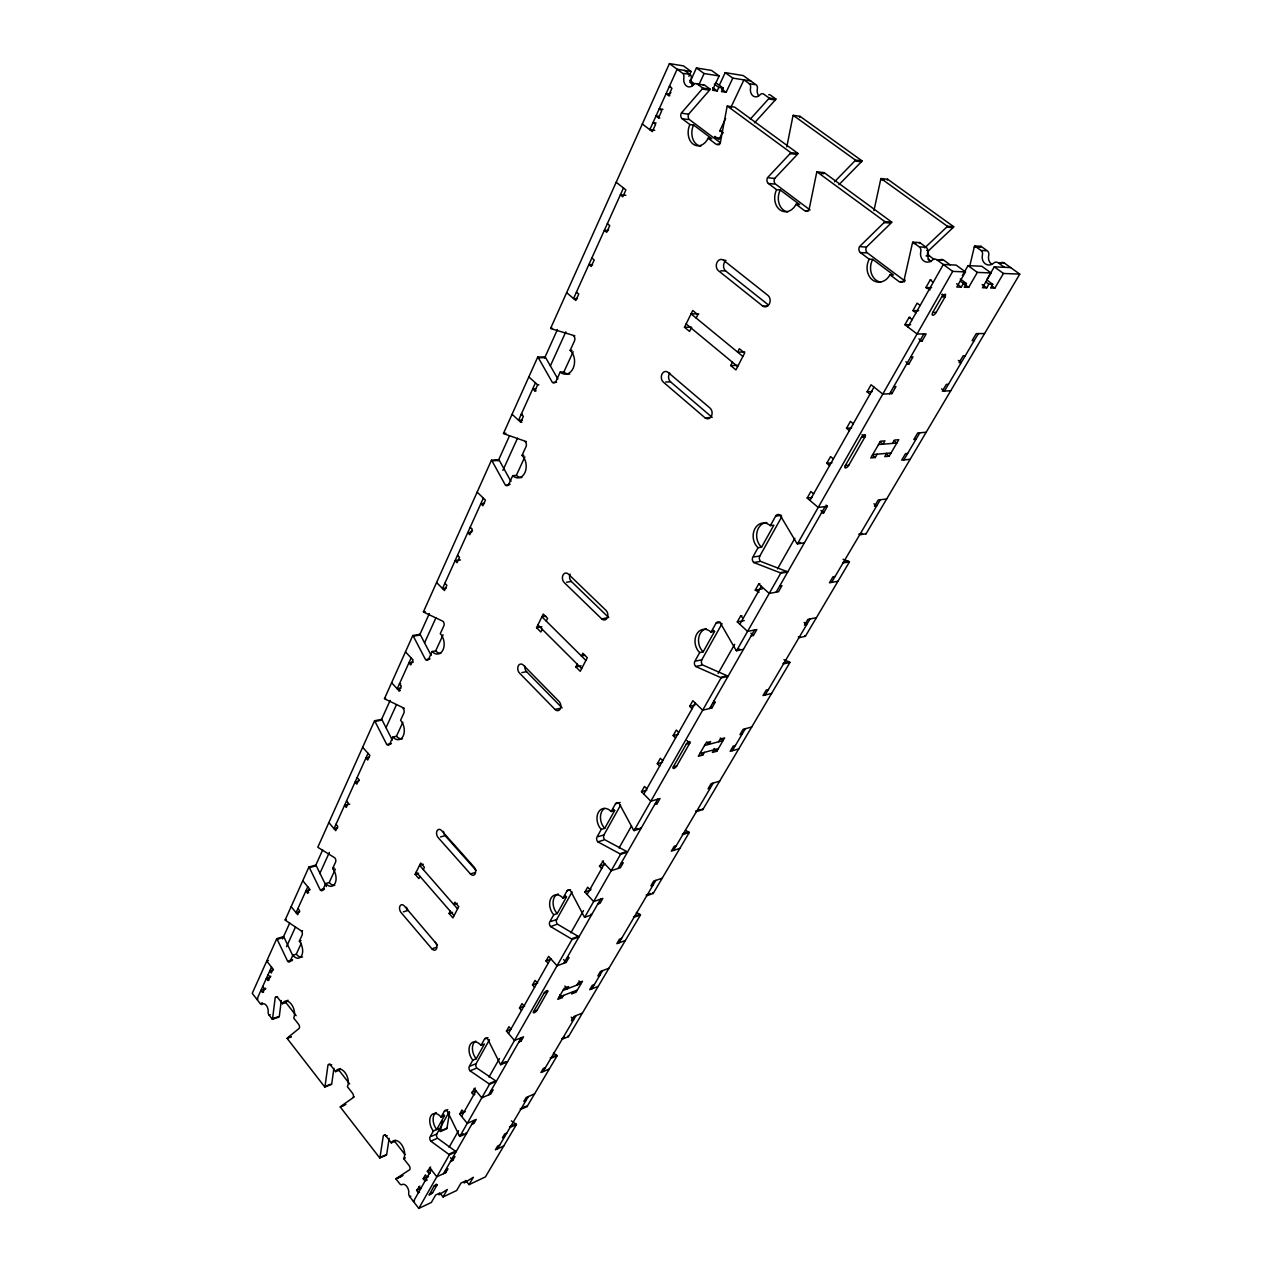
<?xml version="1.0" encoding="UTF-8"?>
<svg xmlns="http://www.w3.org/2000/svg" width="1272" height="1272" viewBox="0 0 1272 1272"><rect width="100%" height="100%" fill="white"/><g stroke="black" fill="none" stroke-linecap="round" stroke-linejoin="round"><path stroke-width="1.5" d="M281.319 1000.523L279.299 1016.376A2.862 1.67 73 0 1 279.109 1016.996L272.367 1019.333A2.878 1.67 73 0 0 272.558 1018.697L275.229 997.502A2.894 1.685 73.3 0 1 277.709 997.598L282.479 1003.703A10.16 5.978 72.9 0 1 291.288 1004.101A10.16 5.978 72.9 0 1 293.721 1018.077L298.586 1024.278A2.926 1.717 72.6 0 1 299.286 1028.285L287.44 1037.904A2.894 1.701 72.5 0 0 287.106 1038.365L324.805 1087.035L331.531 1084.428A2.942 1.749 71.3 0 0 331.738 1083.792L333.916 1068.289M324.805 1087.035A2.957 1.749 71.3 0 0 325.012 1086.399L327.985 1065.03A2.973 1.765 71.6 0 1 330.609 1065.236L331.738 1064.807M354.332 1096.846L340.594 1106.529A2.989 1.765 70.7 0 0 340.26 1106.974L379.772 1157.997A3.037 1.813 69.5 0 0 379.994 1157.377L383.301 1135.817A3.053 1.844 69.7 0 1 386.068 1136.134L387.197 1135.658M389.168 1138.345L386.688 1154.451A3.037 1.813 69.5 0 1 386.465 1155.087L379.772 1157.997M442.402 1120.409L440.668 1130.888A2.942 1.829 69.1 0 1 440.446 1131.508L437.997 1128.455M440.446 1131.508L446.726 1128.773A2.942 1.829 69 0 0 446.949 1128.153L449.557 1112.475M786.812 146.805L792.854 116.452A4.054 3.116 -78.7 0 1 793.235 115.355L799.977 116.309L862.019 160.86A4.102 3.26 -77.8 0 1 861.367 161.798L838.948 184.694M873.943 210.627L880.653 179.67A4.15 3.355 -77.6 0 1 881.083 178.557L887.633 179.241L953.714 226.702A4.213 3.498 -76.5 0 1 953.014 227.64L928.783 250.505A4.134 3.45 -78.5 0 0 929.657 256.133L933.95 259.281M860.651 246.736L866.486 247.054L891.052 223.093A4.388 3.578 -78.9 0 0 891.767 222.107L884.787 221.582A4.42 3.593 -79.1 0 1 884.072 222.584L859.474 246.673A4.341 3.53 -80.9 0 0 860.413 252.587L869.221 259.202A15.248 12.513 -81.1 0 0 872.528 279.983A15.248 12.513 -81.1 0 0 890.003 274.816L899.002 281.573A4.388 3.641 -80.8 0 0 904.09 280.094L912.374 243.365A4.452 3.689 -78.8 0 1 912.851 242.173L919.751 242.586L926.191 247.309A4.42 3.673 -78.8 0 1 927.67 251.951A8.888 7.425 -78.4 0 0 930.611 261.237M970.091 264.656L974.257 247.054A4.261 3.593 -76.3 0 1 974.718 245.925L981.03 246.307L987.295 250.823A4.229 3.593 -76.2 0 1 988.726 255.259A8.506 7.25 -75.8 0 0 991.556 264.131M293.101 956.306L284.006 937.257A2.894 1.717 74.3 0 0 283.592 936.589L276.771 938.672L252.238 993.337L260.188 1003.592A2.862 1.654 73.4 0 0 262.239 1004.228A5.724 3.323 73.2 0 1 266.357 1005.484A5.724 3.323 73.2 0 1 268.154 1011.844A2.878 1.67 73.1 0 0 269.044 1015.04L272.367 1019.333M276.771 938.672A2.894 1.717 74.3 0 1 277.185 939.34L287.599 961.203A2.926 1.733 73.8 0 0 290.127 961.235L292.878 955.256A10.271 6.153 74 0 0 301.83 955.336A10.271 6.153 74 0 0 299.333 941.153L302.132 935.063A2.942 1.781 74.2 0 0 301.416 930.993L285.675 920.451A2.926 1.749 74.6 0 1 285.166 919.958L308.937 866.979L315.853 865.087A2.973 1.829 75.4 0 1 316.283 865.755L326.427 886.536M392.301 740.034L382.093 720A3.132 2.051 78.2 0 0 381.616 719.316L374.54 720.779L317.841 847.152A3.005 1.86 75.8 0 0 318.366 847.629L334.854 857.869A3.037 1.892 75.4 0 1 335.585 862.066L332.628 868.538A10.558 6.551 75.1 0 1 335.188 883.166A10.558 6.551 75.1 0 1 325.775 883.484L322.865 889.828A3.005 1.844 74.9 0 1 320.21 889.891L309.382 867.647A2.973 1.829 75.4 0 0 308.937 866.979M404.337 708.313L385.082 699.043A3.18 2.083 78.8 0 1 384.51 698.567L412.812 635.491L419.951 634.315A3.244 2.178 80.2 0 1 420.46 634.998L431.128 655.382M412.812 635.491A3.26 2.178 80.2 0 1 413.305 636.175L425.532 659.596A3.275 2.21 79.6 0 0 428.616 659.119L432.098 651.534A11.527 7.823 80 0 0 443.053 649.769A11.527 7.823 80 0 0 440.287 633.663L443.833 625.951A3.307 2.258 80.5 0 0 443.038 621.324L424.037 612.293A3.291 2.226 80.9 0 1 423.433 611.832L491.469 460.194L498.751 459.653A3.482 2.449 85.2 0 1 499.292 460.337L510.947 481.404M526.417 441.623L504.157 433.847A3.546 2.496 86.2 0 1 503.489 433.402L537.738 357.066L545.084 356.939A3.625 2.608 88.7 0 1 545.656 357.623L557.899 379.056M574.849 335.824L551.348 328.764A3.689 2.655 89.9 0 1 550.633 328.335L669.422 63.6L683.43 65.874L691.109 71.471L688.883 76.336M282.543 938.911L289.746 922.947M315.536 865.787L322.69 849.903M381.362 719.873L390.138 700.411M419.68 634.935L429.348 613.517M498.211 460.862L509.484 435.867M544.543 358.148L557.438 329.543M271.493 967.07L256.896 999.347L258.025 998.981M307.76 886.775L296.042 912.692L299.699 911.611M368.037 753.358L334.011 828.676L337.716 827.722M411.158 657.926L397.198 688.804L400.982 688.072M483.344 498.131L442.497 588.538L446.329 587.998M535.433 382.856L518.547 420.253L522.426 420.03M623.471 188.002L573.529 298.538L577.456 298.602M265.832 988.789L260.951 990.395L262.509 992.414L265.387 988.185M270.364 976.483A2.194 0.954 -38.4 0 0 269.728 977.373L266.341 978.47L267.915 980.474L270.809 976.212M310.177 889.716L305.868 890.957L307.538 892.976L309.43 888.794L302.784 880.717M391.617 682.746L399.074 690.823L401.284 685.942L399.408 683.907L400.601 683.684M512.075 414.29L520.709 422.24L523.38 416.326L521.218 414.322L522.442 414.259M535.75 388.803L532.698 388.914L534.892 390.901L537.643 384.844L538.867 384.812M659.103 116.388L656.002 115.991L658.514 117.899L661.774 110.696L659.246 108.804L662.966 109.297M669.803 94.223L666.067 93.699L668.627 95.591L671.934 88.293L669.374 86.401L670.614 86.591M286.55 946.702L295.406 927.177M319.765 873.578L329.369 852.415M386.02 727.679L396.466 704.688M424.61 642.742L435.962 617.747M502.885 470.402L517.497 438.236M550.379 365.843L565.817 331.849M689.837 82.41L696.436 67.972L711.525 70.421L719.141 75.938L712.479 90.233L717.185 90.948L718.855 87.386L723.132 88.038L721.478 91.584L726.137 92.284L732.783 78.117L750.75 80.963M374.54 720.779A3.148 2.051 78.2 0 1 375.017 721.463L386.72 744.454A3.164 2.067 77.6 0 0 389.645 744.136L392.905 737.029L396.451 736.25A11.146 7.346 77.9 0 0 402.461 738.841M491.469 460.194A3.498 2.449 85.2 0 1 492.01 460.893L505.35 485.077A3.498 2.48 84.7 0 0 508.784 484.25L512.727 475.664A12.37 8.809 85.2 0 0 524.907 472.627A12.37 8.809 85.2 0 0 521.997 455.408L526.02 446.647A3.562 2.544 85.9 0 0 525.193 441.702M573.608 335.84A3.721 2.703 89.7 0 1 574.467 340.976L570.158 350.372A12.927 9.365 88.9 0 1 573.147 368.26A12.927 9.365 88.9 0 1 560.205 372.092L555.975 381.314A3.657 2.639 88.2 0 1 552.334 382.363L538.326 357.766A3.641 2.608 88.6 0 0 537.738 357.066M292.878 955.256L296.281 954.175L301.321 943.22M325.775 883.484L329.225 882.498L335.331 869.237M396.451 736.25L402.842 722.321M432.098 651.534L435.676 650.898L443.085 634.776M512.727 475.664L516.368 475.346L524.875 456.839M560.205 372.092L563.862 371.996L573.163 351.772M698.9 84.779L704.084 73.538L719.141 75.938M719.427 85.017L725.199 72.631L743.198 75.557L756.093 84.795A3.991 2.989 -79.1 0 1 757.349 88.865A7.998 6.026 -78.9 0 0 758.541 95.591M723.402 132.845L719.793 130.857L725.612 118.55M730.605 108.009L743.929 79.882L749.272 83.729L754.948 84.62M722.258 132.701L719.014 139.538L714.8 136.39M437.139 1184.836L436.296 1184.184L433.99 1186.124L429.173 1195.139L432.337 1193.216L437.139 1184.836L433.8 1186.394M419.967 876.36L418.854 878.602L415.133 874.309L420.682 863.036L424.435 867.329L423.306 869.603M542.206 629.274L540.87 631.993L536.561 627.684L543.255 614.074L547.596 618.367L546.245 621.102M691.205 328.112L689.551 331.435L684.495 327.254L692.747 310.495L697.835 314.677L696.166 318.048M945.334 296.424L945.509 294.198L942.584 295.438L932.774 312.403A3.339 1.431 -52.4 0 0 932.885 315.202A3.339 1.431 -52.4 0 0 936.176 312.435L945.334 296.424L942.25 294.134M457.173 903.374L453.722 904.472L454.883 902.198L458.731 906.618L452.927 917.891L449.096 913.471L450.24 911.213M584.961 655.303L581.415 655.986L582.83 653.252L587.298 657.688L580.27 671.314L575.818 666.878L577.218 664.175M744.756 351.978L737.601 352.106L739.35 348.719L744.629 353.044L735.932 369.898L730.7 365.557L732.418 362.202M443.356 1114.447A11.051 6.869 69.2 0 1 444.469 1115.671L436.725 1129.536L433.355 1131.015L430.079 1136.914A3.148 1.94 69 0 0 430.81 1141.159L448.746 1154.245A3.18 1.956 68.5 0 1 449.334 1154.833L456.044 1151.796A3.164 1.972 68.4 0 0 455.471 1151.224L437.536 1138.217A3.132 1.94 69 0 1 436.805 1133.972L449.27 1111.664M433.355 1131.015A11.066 6.869 69.2 0 1 430.795 1116.037A11.066 6.869 69.2 0 1 441.098 1117.118L444.437 1111.108L447.823 1109.661M472.802 1060.164L476.205 1058.781L484.441 1044.01L481.023 1045.377A11.369 7.33 69.9 0 0 470.163 1044.694A11.369 7.33 69.9 0 0 472.802 1060.164L469.304 1066.445A3.228 2.067 69.7 0 0 470.052 1070.833L488.909 1083.696A3.26 2.099 69.1 0 1 489.529 1084.285L496.303 1081.423A3.244 2.099 69 0 0 495.698 1080.85L476.841 1068.051A3.228 2.067 69.6 0 1 476.094 1063.678L489.482 1039.701M481.023 1045.377L484.584 1038.986L488.003 1037.634M565.181 895.695A11.973 8.348 71.8 0 1 566.485 896.935L563.019 898.08A11.989 8.348 71.9 0 0 550.967 898.286A11.989 8.348 71.9 0 0 553.717 914.775L549.774 921.866A3.403 2.353 71.5 0 0 550.569 926.557L571.382 938.863A3.434 2.385 70.8 0 1 572.05 939.436L578.919 936.987A3.434 2.385 70.7 0 0 578.251 936.399L557.454 924.172A3.403 2.353 71.5 0 1 556.675 919.497L572.098 891.911M563.019 898.08L567.042 890.845L570.508 889.716M613.311 809.294A12.338 8.968 73.5 0 1 614.678 810.518L611.196 811.52A12.37 8.968 73.6 0 0 598.412 812.299A12.37 8.968 73.6 0 0 601.243 829.408L597.029 836.992A3.514 2.528 73.1 0 0 597.84 841.857L619.846 853.751A3.546 2.576 72.3 0 1 620.545 854.323L627.462 852.129A3.53 2.576 72.3 0 0 626.746 851.556L604.772 839.743A3.498 2.528 73.1 0 1 603.962 834.893L620.609 805.097M611.196 811.52L615.505 803.777L620.148 802.457M699.68 652.584L703.178 651.868L714.562 631.437L711.064 632.12A13.197 10.271 78.9 0 0 696.69 634.187A13.197 10.271 78.9 0 0 699.68 652.584L694.846 661.265A3.752 2.894 78 0 0 695.705 666.48L720.27 677.356A3.784 2.957 77.1 0 1 721.065 677.912L727.997 676.354A3.768 2.942 77.1 0 0 727.218 675.798L702.685 664.986A3.737 2.894 78 0 1 701.826 659.786L722.051 623.614M711.064 632.12L715.993 623.264L720.652 622.374M758.048 547.707L761.562 547.198L773.837 525.177L770.339 525.638A13.738 11.051 83.5 0 0 754.996 528.548A13.738 11.051 83.5 0 0 758.048 547.707L752.849 557.057A3.896 3.116 82.4 0 0 753.724 562.494L779.895 572.654A3.943 3.18 81.6 0 1 780.722 573.211L787.654 572.066A3.911 3.18 81.6 0 0 786.827 571.525L760.704 561.413A3.88 3.116 82.5 0 1 759.829 556.007L781.692 516.893M770.339 525.638L775.666 516.082A3.959 3.212 84.5 0 1 780.118 515.192L796.717 543.096A3.991 3.26 83.4 0 0 797.417 543.907L804.349 542.89A3.975 3.26 83.5 0 1 803.984 542.508M553.717 914.775L557.184 913.614L566.485 896.935M601.243 829.408L604.725 828.358L614.678 810.518M419.522 1192.182L418.409 1192.707L416.612 1190.401L419.855 1186.108M427.249 1179.971L425.023 1181.004L423.21 1178.699L425.373 1174.883L427.185 1177.188L428.298 1176.664M430.286 1173.166L429.173 1173.674L427.36 1171.353L430.652 1166.996M471.705 1124.432L473.931 1123.446L476.237 1119.424L467.253 1123.367L459.685 1114.049L461.975 1109.995L463.867 1112.316M474.822 1094.461L473.693 1094.938L471.769 1092.616L475.235 1088.005M518.817 1042.054L521.075 1041.132L523.555 1036.823L514.476 1040.48L506.479 1031.083L508.943 1026.727L510.947 1029.08M521.504 1010.397L519.485 1008.06L521.981 1003.608L524.016 1005.961M534.574 987.295L532.523 984.941L535.067 980.41L537.134 982.763M548.121 963.333L546.022 960.98L548.63 956.369L557.025 965.814L566.151 962.427L568.807 957.816L567.741 956.639M597.76 904.042L600.05 903.263L602.817 898.414L593.642 901.546L584.897 892.069L587.664 887.188L589.842 889.541L591.003 889.16M601.704 868.585L599.494 866.216L603.453 860.858M654.746 804.445L657.036 803.761L660.041 798.53L650.819 801.201L641.517 791.709L644.491 786.43L646.828 788.799M659.659 766.078L657.306 763.725L660.359 758.319L662.712 760.688M675.575 737.935L673.19 735.566L676.291 730.048L678.707 732.418M692.111 708.711L689.678 706.342L692.858 700.697L702.669 710.189L711.907 707.947L715.134 702.319L713.91 701.126M751.116 635.952L753.406 635.491L756.824 629.545L747.57 631.389L737.299 621.913L740.686 615.902L741.846 615.696M759.018 592.259L755.25 590.097L758.716 583.959L759.877 583.769M821.394 513.093L823.684 512.807L827.404 506.304L818.198 507.448L807.179 498.036L810.868 491.485L813.635 493.838M829.567 465.632L826.768 463.294L830.568 456.584L833.367 458.922M849.378 430.604L846.532 428.282L850.412 421.398L853.274 423.735M870 394.145L867.091 391.824L871.066 384.764L882.784 394.082L891.942 393.636L895.965 386.593L893.691 386.688M919.704 341.23L921.962 341.214L926.143 333.916L917.033 333.98L904.933 324.726L909.098 317.364L910.243 317.364M915.951 312.88L912.93 310.575L917.112 303.149L920.165 305.439M930.134 289.857L925.921 287.536L930.182 279.983L931.327 280.031M431.351 1169.827L413.448 1201.484L414.561 1200.959M461.577 1116.371L476.03 1090.82L471.769 1092.616M508.482 1033.436L550.728 958.722M587.092 894.423L604.518 863.593M643.839 794.078L695.307 703.066M739.859 624.266L761.324 586.312M809.914 500.389L873.991 387.086M907.954 327.031L943.315 264.512L956.147 265.101L965.48 271.922L956.798 287.027L961.266 287.154L963.429 283.402L966.418 283.497L964.256 287.234L968.676 287.361L977.325 272.399L991.047 272.955L982.413 287.758L986.706 287.885L988.853 284.213L992.764 284.34L990.618 287.997L994.863 288.124L1003.449 273.464L1019.762 274.116L866.041 533.842L859.681 534.765A3.816 3.212 84.1 0 1 859.316 534.415M449.096 1147.312L458.508 1130.728M488.957 1077.098L499.467 1058.59M570.874 932.821L583.466 910.625M619.051 847.963L631.5 826.021M718.124 673.476L734.675 644.316M777.542 568.807L794.873 538.279M386.068 1136.134L391.331 1142.86A10.78 6.503 69.3 0 1 401.173 1144.053A10.78 6.503 69.3 0 1 403.685 1158.649L409.028 1165.486A3.101 1.876 68.9 0 1 409.759 1169.668L396.339 1178.476A3.085 1.844 68.9 0 0 395.974 1178.921L399.678 1183.707A3.085 1.844 68.8 0 0 402.031 1184.598A6.185 3.689 68.7 0 1 406.77 1186.41A6.185 3.689 68.7 0 1 408.71 1193.216A3.101 1.86 68.5 0 0 409.695 1196.634L418.806 1208.4L449.334 1154.833M444.437 1111.108A3.18 1.988 69.2 0 1 447.426 1111.394L459.303 1135.705A3.212 2.003 68.7 0 0 459.796 1136.453L489.529 1084.285M484.584 1038.986A3.26 2.131 69.9 0 1 487.733 1039.16L500.166 1063.948A3.291 2.147 69.3 0 0 500.675 1064.712L572.05 939.436M567.042 890.845A3.45 2.417 72 0 1 570.54 890.766L584.102 916.54A3.482 2.449 71.2 0 0 584.659 917.319L620.545 854.323M615.505 803.777A3.562 2.608 73.8 0 1 619.226 803.538L633.456 829.837A3.593 2.639 72.9 0 0 634.06 830.616L721.065 677.912M715.993 623.264A3.8 2.989 79.5 0 1 720.159 622.644L735.868 649.96A3.832 3.021 78.4 0 0 736.536 650.771L780.722 573.211M797.417 543.907L952.696 271.397L965.48 271.922M533.54 1011.685L544.193 993.05A2.512 0.89 -42.1 0 1 546.865 990.697A2.512 0.89 -42.1 0 1 547.596 991.747L536.959 1010.35A2.496 0.875 -41.9 0 1 534.304 1012.687A2.496 0.875 -41.9 0 1 533.54 1011.685L536.959 1010.35M673.317 766.857L686.276 744.152A2.767 1.097 -45.3 0 1 689.186 741.64A2.767 1.097 -45.3 0 1 689.742 743.245L676.768 765.919A2.735 1.081 -45 0 1 673.89 768.415A2.735 1.081 -45 0 1 673.317 766.857L676.768 765.919M845.292 465.632L861.43 437.361A3.148 1.336 -50.3 0 1 864.626 434.658A3.148 1.336 -50.3 0 1 864.865 437.091L848.742 465.282A3.116 1.32 -49.8 0 1 845.578 467.969A3.116 1.32 -49.8 0 1 845.292 465.632L848.742 465.282M443.515 1173.69L473.995 1120.409M488.575 1094.938L521.297 1037.729M563.878 963.27L600.543 899.193M618.113 868.458L657.735 799.198M709.617 708.504L754.519 630.006M776.143 592.196L825.115 506.59M889.669 393.748L923.87 333.932M429.523 1167.505L436.821 1176.775L445.741 1172.673L447.951 1168.825L445.725 1169.842M450.511 1161.463L452.737 1160.446L454.963 1156.55L452.752 1157.568M906.602 364.142L908.876 364.078L912.978 356.891L910.72 356.939M962.316 275.611L968.04 265.641L981.809 266.261L991.047 272.955M440.891 1194.217L443.038 1196.952L447.347 1189.495L438.951 1194.806L440.033 1192.929L435.644 1194.996L431.351 1202.469L418.806 1208.4M564.879 986.023L567.328 988.789L568.616 986.579L564.18 988.28L557.772 999.363L562.208 997.63L563.48 995.435M706.644 742.005L709.013 744.327L710.571 741.624L706.103 742.816L698.312 756.268L702.796 755.059L704.338 752.388M880.129 441.909L882.959 444.198L884.899 440.859L880.447 441.225L870.795 457.936L875.231 457.507L877.155 454.199M1010.636 267.581L994.275 266.834L986.69 279.856L992.764 284.34M573.004 991.731L571.716 993.925L576.073 992.224L582.497 981.237L578.14 982.906L576.852 985.116M713.974 749.78L712.415 752.452L716.82 751.259L724.611 737.919L720.206 739.08L718.632 741.767M886.695 453.325L884.771 456.616L889.144 456.219L898.779 439.715L894.423 440.064L892.483 443.403M465.727 1180.464L469.05 1184.645L473.375 1177.268L464.169 1182.944L465.25 1181.084L460.973 1183.087L456.648 1190.513L443.038 1196.952M497.479 1148.854L528.309 1096.591M543.033 1071.628L576.057 1015.628M591.846 988.869L602.562 970.679M618.971 942.87L655.827 880.383M673.492 850.443L713.242 783.059M732.306 750.718L745.281 728.729M765.156 695.021L810.01 618.971M831.586 582.401L880.335 499.753M903.82 459.939L919.847 432.766M978.343 333.598L944.444 391.076L941.582 388.85M511.376 1120.886L515.844 1123.987A3.069 1.972 67.9 0 1 516.416 1124.543L485.427 1176.902L469.05 1184.645M520.264 1108.675A3.101 2.019 68.1 0 0 520.757 1109.391L527.053 1106.592L557.152 1055.728A3.132 2.099 68.5 0 0 556.548 1055.172L553.415 1053.137M561.588 1038.556A3.18 2.147 68.8 0 0 562.097 1039.288L568.441 1036.664L640.484 914.934A3.307 2.385 70.3 0 0 639.816 914.393L636.366 912.453M646.24 894.963A3.355 2.433 70.8 0 0 646.796 895.711L653.172 893.485L689.265 832.508A3.403 2.56 71.8 0 0 688.565 831.968L685.449 830.362M695.832 810.805A3.45 2.608 72.5 0 0 696.42 811.552L702.828 809.596L789.944 662.41A3.609 2.926 77.1 0 0 789.165 661.885L783.965 659.675M799.42 636.668L798.339 636.89A3.673 2.989 78.4 0 0 798.991 637.67L805.383 636.318L849.426 561.906A3.752 3.132 82 0 0 848.615 561.381L843.082 559.314M670.233 93.349L670.9 92.538M720.477 142.862L689.535 119.679A4.118 3.037 -81.5 0 1 688.645 114.146L709.553 90.137A4.182 3.085 -80.4 0 0 710.158 89.167L702.78 88.054A4.198 3.085 -80.5 0 1 702.176 89.04L681.251 113.176A4.134 3.053 -81.7 0 0 682.158 118.725L689.885 124.545L693.574 125.006L711.795 138.664L708.107 138.219A14.533 10.796 -81.7 0 1 693.065 144.07A14.533 10.796 -81.7 0 1 689.885 124.545M750.305 119.107L768.527 98.946A4.023 3.053 -79 0 0 769.115 98.008L775.904 99.025A4.007 3.037 -78.8 0 1 775.3 99.963L754.519 122.859M768.67 177.857L774.68 178.446L797.337 154.437A4.293 3.323 -79.7 0 0 797.989 153.451L790.771 152.624A4.309 3.323 -79.9 0 1 790.119 153.61L767.461 177.746A4.245 3.275 -81.3 0 0 768.383 183.486L776.62 189.671L780.229 190.005L799.659 204.569L796.065 204.267A14.882 11.607 -81.4 0 1 779.863 209.816A14.882 11.607 -81.4 0 1 776.62 189.671M834.543 181.769L854.768 161.035A4.118 3.26 -78 0 0 855.42 160.097L862.019 160.86M924.776 247.865L946.638 227.179A4.229 3.514 -76.8 0 0 947.338 226.225L953.714 226.702M429.3 1194.297L432.623 1192.738M409.695 1196.634L410.808 1196.109M416.612 1190.401L420.793 1188.477M503.744 1145.977L495.38 1149.824L497.606 1146.04L499.705 1145.086M423.21 1178.699L428.505 1176.282M427.36 1171.353L431.542 1169.461M504.555 1136.85L502.456 1137.804L504.714 1133.988L506.812 1133.034M449.875 1153.736L455.471 1151.224M510.628 1126.34L515.844 1123.987M397.452 1177.967L403.017 1175.455M395.974 1178.921L401.539 1176.393M516.416 1124.543L510.152 1127.374A3.069 1.972 68 0 0 509.579 1126.817M459.796 1136.453L466.538 1133.463A3.196 2.003 68.6 0 1 466.045 1132.716M403.685 1158.649L405.37 1157.918M459.303 1135.705L463.517 1133.829M522.379 1107.737L523.428 1107.276M524.462 1106.799L525.511 1106.338M525.972 1100.534L523.873 1101.457L526.195 1097.513L534.606 1093.825M430.81 1141.159L436.407 1138.71M379.994 1157.377L385.575 1154.944M441.718 1130.442L446.949 1128.153M431.192 1136.421L436.805 1133.972M391.331 1142.86L394.686 1141.413A10.764 6.503 69.3 0 1 395.369 1140.412M459.685 1114.049L465.313 1111.617M441.098 1117.118L444.469 1115.671M490.928 1090.804L493.17 1089.85L490.817 1093.968L481.802 1097.831L474.106 1088.482M545.418 1067.59L543.303 1068.48L540.918 1072.534L549.345 1068.925M384.414 1135.34L385.543 1134.862M557.152 1055.728L550.824 1058.399A3.148 2.099 68.5 0 0 550.235 1057.843M490.054 1083.219L495.698 1080.85M551.285 1057.398L556.548 1055.172M501.295 1063.487L505.827 1061.611M562.653 1038.127L564.768 1037.252M500.675 1064.712L507.464 1061.897M470.052 1070.833L475.712 1068.512M470.433 1065.984L476.094 1063.678M582.401 1013.068L573.926 1016.487L571.43 1020.716L573.561 1019.858L571.192 1017.171M341.723 1106.083L345.92 1104.398M340.26 1106.974L344.458 1105.289M506.479 1031.083L509.897 1029.732M598.206 986.372L589.715 989.696L592.275 985.355L594.406 984.528M325.012 1086.399L330.625 1084.237M559.044 997.153L577.345 990.045M562.876 990.506L581.193 983.447L578.871 980.839M519.485 1008.06L524.605 1006.073M599.987 975.067L597.856 975.894L600.432 971.49L608.938 968.246M330.609 1065.236L335.617 1071.644L339.004 1070.34A10.446 6.249 71.2 0 1 340.419 1068.56M544.193 993.05L547.596 991.747M532.523 984.941L537.659 983.002M329.114 1064.6L330.243 1064.171M625.347 940.517L616.841 943.665L619.496 939.149L621.626 938.37M566.533 958.659L568.807 957.816M546.022 960.98L551.173 959.104M572.527 938.45L578.251 936.399M634.505 916.285L639.816 914.393M640.484 914.934L634.092 917.223A3.323 2.385 70.3 0 0 633.44 916.667M288.553 1037.491L290.811 1036.696M287.106 1038.365L291.32 1036.855M584.659 917.319L591.544 914.918A3.466 2.449 71.2 0 1 590.971 914.139M550.569 926.557L556.309 924.569M648.37 894.216L650.501 893.485M272.558 1018.697L278.186 1016.757M653.045 885.105L650.898 885.837L653.681 881.114L662.219 878.205M550.919 921.469L556.675 919.497M269.044 1015.04L270.173 1014.659M282.479 1003.703L285.882 1002.559A10.144 5.994 72.9 0 1 288.044 1000.189M261.317 1003.211L262.445 1002.845M437.52 945.017L404.337 906.014A4.706 3.021 73.7 0 0 399.965 906.077A4.706 3.021 73.7 0 0 401.093 912.581L431.923 948.833L436.519 947.29M584.897 892.069L590.653 890.146M276.358 997.121L277.487 996.739M262.509 992.414L263.638 992.033M679.884 848.36L671.346 851.143L674.208 846.278L676.354 845.578M267.915 980.474L269.044 980.108M620.975 863.481L623.264 862.734L620.402 867.711L611.212 870.716L602.308 861.224M449.096 913.471L452.546 912.358M273.48 969.773L269.712 970.981L271.302 973.001L273.067 969.089L266.738 961.044L268.44 960.503M599.494 866.216L605.249 864.372M288.728 960.837L292.512 959.629M291.256 960.885L292.401 960.519M620.99 853.385L626.746 851.556M683.239 833.653L688.565 831.968M689.265 832.508L682.857 834.543A3.418 2.56 71.9 0 0 682.348 834.114M403.399 911.865L407.994 910.418A4.691 3.021 73.7 0 1 406.531 907.206M299.333 941.153L301.051 940.628M633.456 829.837L634.617 829.487M634.903 829.392L637.781 828.517M697.978 810.153L700.109 809.501M277.185 939.34L282.877 937.591M634.06 830.616L640.977 828.517A3.578 2.639 72.9 0 1 640.373 827.722M597.84 841.857L603.612 840.092M301.416 930.993L302.561 930.643M470.433 873.943A4.913 3.307 73.8 0 0 475.172 873.784A4.913 3.307 73.8 0 0 474.011 866.979L441.607 830.616A4.849 3.212 75 0 0 437.012 830.886A4.849 3.212 75 0 0 438.156 837.596L470.433 873.943L475.076 872.544M598.174 836.642L603.962 834.893M285.166 919.958L286.311 919.624M415.133 874.309L418.599 873.292M710.221 788.147L708.075 788.783L711.096 783.679L719.65 781.183M423.274 864.229L419.569 865.294L457.57 908.892M321.355 889.573L324.233 888.746M322.865 889.828L324.01 889.494M307.538 892.976L308.683 892.642M641.517 791.709L646.717 790.23M332.628 868.538L334.361 868.045M440.494 836.944L445.136 835.656L476.094 870.398M738.714 748.97L730.16 751.307L733.244 746.06L735.407 745.472M309.382 867.647L315.138 866.057M657.306 763.725L662.521 762.31M699.854 753.596L718.346 748.604M704.513 745.519L723.021 740.606L720.318 737.983M742.148 734.039L740.002 734.612L743.134 729.285L751.688 727.043M686.276 744.152L689.742 743.245L686.991 740.558M673.19 735.566L678.405 734.246M349.752 804.127L344.521 805.415L346.27 807.45L348.29 802.966L346.541 800.947M771.563 693.463L763.009 695.546L766.237 690.06L768.383 689.551M712.845 702.86L715.134 702.319M689.678 706.342L694.894 705.101M369.452 757.206L365.939 758.001L367.735 760.02L369.85 755.377L362.647 747.284M789.944 662.41L783.536 663.857A3.625 2.926 77.1 0 0 782.964 663.428M721.431 677.102L727.218 675.798M783.838 663.078L789.165 661.885M555.037 709.458A5.231 3.752 77.6 0 0 560.332 708.822A5.231 3.752 77.6 0 0 559.108 701.54L523.396 665.161A5.152 3.657 78.9 0 0 518.276 665.892A5.152 3.657 78.9 0 0 519.485 673.063L555.037 709.458L559.76 708.409M387.896 744.2L391.426 743.42M389.645 744.136L390.822 743.882M695.705 666.48L701.524 665.224M696.007 661.011L701.826 659.786M735.868 649.96L739.732 649.165M736.536 650.771L743.468 649.308M375.017 721.463L380.916 720.238M816.401 617.699L807.879 619.4L804.476 625.172L806.623 624.743L804.095 622.469M575.818 666.878L581.129 665.828M384.51 698.567L385.702 698.328M521.854 672.602L526.576 671.664L562.097 707.884M399.074 690.823L400.267 690.601M737.299 621.913L744.263 620.577M413.352 662.108L408.9 662.919L410.792 664.938L413.066 659.945L405.466 651.868M426.724 659.373L429.698 658.848M428.616 659.119L429.809 658.896M837.962 581.272L829.439 582.783L832.953 576.836L835.084 576.47M755.25 590.097L762.198 588.904M779.657 586.042L781.962 585.645L778.448 591.782L769.21 593.42L758.716 583.959M601.656 618.844A5.406 4.007 80.4 0 0 607.253 617.938A5.406 4.007 80.4 0 0 605.997 610.385L568.393 574.117A5.327 3.896 81.7 0 0 562.987 575.119A5.327 3.896 81.7 0 0 564.227 582.56L601.656 618.844L606.394 618.017M536.561 627.684L541.904 626.762M545.72 616.173L541.92 616.809L585.883 660.422M849.426 561.906L843.05 562.955A3.768 3.148 82 0 0 842.652 562.653M413.305 636.175L419.267 635.189M781.056 572.464L786.827 571.525M843.304 562.256L848.615 561.381M753.724 562.494L759.543 561.588M423.433 611.832L425.23 611.546M754.01 556.882L759.829 556.007M566.612 582.194L571.382 581.495L608.747 617.604M796.717 543.096L800.581 542.524M858.998 534.002L862.527 533.477M460.496 559.982L455.09 560.682L457.093 562.701L459.526 557.327L457.523 555.308M775.666 516.082L781.485 515.335M886.679 498.958L878.205 500.007L874.5 506.288L876.631 506.018L873.943 503.776M807.179 498.036L812.379 497.432M484.457 503.362L480.832 503.728L482.899 505.731L485.427 500.135L477.143 492.121M910.148 459.319L901.689 460.146L905.521 453.659L907.636 453.468M826.768 463.294L831.968 462.801M872.703 454.597L891.036 452.927M508.784 484.25L509.993 484.139M506.574 484.966L509.595 484.696M915.967 439.333L913.853 439.508L917.716 432.941L926.159 432.273M878.491 444.58L896.824 443.022L894.025 440.764M861.43 437.361L864.865 437.091L862.003 434.754M492.01 460.893L498.083 460.432M521.997 455.408L523.826 455.281M846.532 428.282L851.715 427.901M503.489 433.402L505.938 433.243M705.054 417.836A5.867 4.563 88.7 0 0 711.382 416.23A5.867 4.563 88.7 0 0 710.046 408.089L668.118 372.394A5.788 4.42 89.6 0 0 662.012 374.079A5.788 4.42 89.6 0 0 663.316 382.093L705.054 417.836L709.824 417.55M520.709 422.24L521.918 422.177M950.725 390.758L942.329 391.172L946.336 384.382L948.435 384.287M867.091 391.824L872.274 391.569M534.892 390.901L536.116 390.854M665.733 382.013L670.535 381.839L712.193 417.407M553.558 382.331L556.595 382.22M730.7 365.557L737.84 365.366M965.305 355.699L963.206 355.747L959.12 362.663L961.219 362.6L958.309 360.389M538.326 357.766L544.448 357.655M570.158 350.372L571.987 350.356M974.193 340.61L972.11 340.642L976.244 333.614L984.576 333.566M684.495 327.254L691.73 327.238M550.633 328.335L552.493 328.319M904.933 324.726L910.673 324.726M698.789 313.914L691.078 313.866L742.88 356.43M932.774 312.403L936.176 312.435M912.93 310.575L918.654 310.638M725.962 260.363L723.545 260.251A6.09 4.691 -85.4 0 0 717.042 262.35A6.09 4.691 -85.4 0 0 718.394 270.682L762.596 305.948L767.366 305.995M941.678 296.805L945.064 296.885L941.98 294.579M925.921 287.536L931.629 287.695M900.163 281.605L904.774 281.748M904.09 280.094L905.251 280.126M720.811 270.777L725.628 270.936L768.224 304.819M890.003 274.816L893.485 274.943L872.719 259.377L869.221 259.202M592.577 264.687L588.888 264.544L591.226 266.5L594.199 259.949L591.846 257.993M912.851 242.173L919.306 246.911A4.452 3.689 -79 0 1 920.785 251.57A8.936 7.441 -78.7 0 0 923.742 260.919A8.936 7.441 -78.7 0 0 932.392 260.108A4.468 3.737 -78.9 0 1 936.749 259.711L942.457 259.981M999.077 262.748L1004.26 263.002L1019.762 274.116M860.413 252.587L866.264 252.89M926.111 255.942L929.657 256.133M926.652 250.393L927.717 250.441M920.451 246.975L926.191 247.309M974.718 245.925L981.014 250.457L986.261 250.759M913.534 243.429L915.84 243.572M974.257 247.054L975.306 247.118M977.405 247.245L979.504 247.372M884.072 222.584L889.907 223.013M947.704 227.259L953.014 227.64M625.919 195.284L620.37 194.855L622.803 196.794L625.904 189.926L616.205 182.23M805.669 210.691L808.642 210.914M768.383 183.486L774.394 184.043M821.346 173.517L822.539 173.644M880.653 179.67L884.294 180.052M796.065 204.267L804.476 210.595A4.277 3.371 -81.1 0 0 809.199 209.005L816.576 173.024A4.341 3.418 -79.6 0 1 817.006 171.863L824.145 172.61L891.767 222.107M717.217 144.293L719.666 144.579M790.119 153.61L796.129 154.31M855.881 161.162L861.367 161.798M654.746 130.3L649.801 129.712L677.117 69.245L691.109 71.471M714.26 137.424L719.729 138.076M656.129 122.955L653.029 122.573L655.541 124.481L652.313 131.62L642.328 123.988M719.793 130.857L721.494 131.08M658.514 117.899L659.755 118.058M682.158 118.725L688.311 119.52M682.492 113.335L688.645 114.146M708.107 138.219L715.993 144.149A4.182 3.132 -81.5 0 0 720.381 142.48L726.948 107.23A4.245 3.164 -80.3 0 1 727.346 106.085L734.675 107.118L797.989 153.451M668.627 95.591L669.867 95.766M702.176 89.04L708.329 89.962M769.655 99.121L775.3 99.963M690.982 83.157L694.258 83.65L689.694 80.295M669.422 63.6L682.555 73.235A4.182 3.037 -80.8 0 1 683.875 77.481A8.379 6.122 -80.6 0 0 686.514 86.003A8.379 6.122 -80.6 0 0 693.653 84.683A4.198 3.085 -80.7 0 1 697.247 84.016L703.416 84.954M683.795 73.426L689.981 74.396A4.15 3.037 -80.6 0 1 691.3 78.641A8.348 6.122 -80.4 0 0 692.54 85.653M775.904 99.025L770.498 95.146A4.007 3.037 -79 0 0 768.701 94.732M769.115 98.008L763.693 94.112A4.023 3.037 -79.1 0 0 760.147 94.732A8.03 6.042 -79.1 0 1 753.088 95.972A8.03 6.042 -79.1 0 1 750.544 87.8A4.007 3.005 -79.3 0 0 749.272 83.729M793.235 115.355L855.42 160.097M881.083 178.557L947.338 226.225M1004.419 267.295L998.027 262.7A4.277 3.657 -76.2 0 0 993.766 263.081A8.538 7.266 -76.1 0 1 985.291 263.829A8.538 7.266 -76.1 0 1 982.445 254.909A4.261 3.609 -76.5 0 0 981.014 250.457M725.199 72.631L732.783 78.117M994.275 266.834L1003.449 273.464M696.436 67.972L704.084 73.538M968.04 265.641L977.325 272.399M715.58 82.537L723.132 88.038M721.606 88.992L726.137 92.284M991.81 285.914L994.863 288.124M714.308 84.079L718.855 87.386M985.8 281.986L988.853 284.213M712.654 87.625L717.185 90.948M982.143 284.546L986.706 287.885M684.559 70.421L689.981 74.396M710.158 89.167L704.64 85.129A4.166 3.069 -80.5 0 0 702.828 84.715M950.136 264.83L943.586 260.045A4.452 3.737 -78.6 0 0 939.245 260.442M697.247 84.016L702.78 88.054M727.346 106.085L790.771 152.624M817.006 171.863L884.787 221.582M936.749 259.711L952.696 271.397M960.249 278.966L966.418 283.497M960.344 281.128L963.429 283.402M964.065 283.974L968.676 287.361M927.956 259.265L931.104 261.587M956.639 283.751L961.266 287.154M930.182 279.983L933.266 282.273M810.105 210.007L775.602 184.154A4.213 3.275 -81.1 0 1 774.68 178.446M904.535 280.746L867.424 252.953A4.325 3.514 -80.7 0 1 866.486 247.054M909.098 317.364L912.119 319.67M918.956 338.909L921.962 341.214M905.903 361.773L908.876 364.078M723.545 260.251L767.986 295.454A6.153 4.865 -85.7 0 1 769.353 303.929A6.153 4.865 -85.7 0 1 762.596 305.948M890.479 392.476L891.942 393.636M607.348 223.665L609.749 225.605L606.712 232.315L604.327 230.359L608.032 230.582A2.862 1.654 -53.3 0 1 608.572 229.66M886.346 453.945L889.144 456.219M872.433 455.217L875.231 457.507M686.133 323.915L737.665 366.543M576.423 292.115L578.744 294.086L575.834 300.494L566.644 292.655M826.021 505.143L827.404 506.304M820.949 510.454L823.684 512.807M528.834 376.925L537.643 384.844M740.686 615.902L743.261 618.272M750.862 633.138L753.406 635.491M710.682 706.771L711.907 707.947M713.99 748.493L716.82 751.259M700.427 752.738L702.796 755.059M470.195 527.228L472.246 529.247L469.766 534.733L467.73 532.714L471.356 532.3A2.544 1.383 -45.7 0 1 472.532 530.79M537.897 624.981L581.67 668.595M444.882 583.276L446.87 585.295L444.485 590.558L436.582 582.497M655.875 802.584L657.036 803.761M563.528 959.501L566.151 962.427M559.775 994.863L562.208 997.63M357.114 777.558L358.879 779.577L356.828 784.14L355.047 782.121L358.561 781.278A2.321 1.145 -40.9 0 1 359.26 780.293M416.23 872.067L454.088 915.633M335.999 824.272L337.732 826.307L335.744 830.696L328.844 822.618M520.073 1039.971L521.075 1041.132M297.902 908.59L299.556 910.609L297.696 914.711L291.145 906.65M450.542 1157.679L452.737 1160.446M444.834 1171.512L445.741 1172.673M268.09 974.575L269.68 976.578M285.882 1002.559L296.169 1015.708M339.004 1070.34L349.657 1083.935M394.686 1141.413L404.973 1154.531M262.684 986.547L264.258 988.551M418.742 1186.617L420.539 1188.923M866.041 533.842A3.8 3.212 84.1 0 1 865.676 533.477M805.383 636.318A3.657 2.989 78.5 0 1 804.747 635.555M887.284 180.067A4.134 3.339 -77.4 0 1 887.633 179.241M799.579 117.406A4.039 3.116 -78.5 0 1 799.977 116.309M1001 262.716A4.261 3.641 -75.9 0 1 1004.26 263.002M980.553 247.436A4.245 3.593 -76 0 1 981.03 246.307M702.828 809.596A3.434 2.608 72.5 0 1 702.239 808.849M653.172 893.485A3.339 2.433 70.7 0 1 652.615 892.737M568.441 1036.664A3.164 2.147 68.7 0 1 567.932 1035.933M527.053 1106.592A3.085 2.019 68.1 0 1 526.672 1106.068M353.203 1097.291A3.005 1.797 70.8 0 0 352.487 1093.205L347.399 1086.701A10.462 6.233 71.2 0 0 344.919 1072.407A10.462 6.233 71.2 0 0 335.617 1071.644M436.725 1129.536A11.051 6.869 69.2 0 1 436.248 1112.507M476.205 1058.781A11.337 7.33 69.8 0 1 475.776 1041.068M334.727 885.36A10.542 6.551 75.1 0 1 329.225 882.498M302.529 956.957A10.256 6.169 74 0 1 296.281 954.175M435.294 942.266A4.786 3.101 72.6 0 1 436.423 948.864A4.786 3.101 72.6 0 1 431.923 948.833M445.136 835.656A4.818 3.212 75 0 1 443.515 831.395M557.184 913.614A11.973 8.348 71.8 0 1 553.097 902.102A11.973 8.348 71.8 0 1 558.138 893.914M604.725 828.358A12.338 8.968 73.5 0 1 604.518 808.42M403.145 708.552A3.212 2.115 78.3 0 1 403.908 713.02L400.585 720.27A11.162 7.346 77.9 0 1 403.272 735.82A11.162 7.346 77.9 0 1 392.905 737.029M440.716 653.426A11.512 7.823 80 0 1 435.676 650.898M526.576 671.664A5.136 3.657 78.9 0 1 524.891 666.21M571.382 581.495A5.311 3.896 81.8 0 1 570.142 574.101M703.178 651.868A13.165 10.271 78.9 0 1 698.646 638.306A13.165 10.271 78.9 0 1 706.31 628.765M713.051 630.244A13.165 10.271 78.9 0 1 714.562 631.437M761.562 547.198A13.706 11.051 83.6 0 1 756.999 532.109A13.706 11.051 83.6 0 1 766.857 522.538M569.777 374.032A12.895 9.365 88.9 0 1 563.862 371.996M521.933 477.572A12.338 8.809 85.3 0 1 516.368 475.346M670.535 381.839A5.772 4.404 89.7 0 1 669.74 373.046M725.628 270.936A6.058 4.675 -85.2 0 1 725.501 260.967M919.37 243.461A4.436 3.673 -78.5 0 1 919.751 242.586M823.715 173.771A4.325 3.403 -79.4 0 1 824.145 172.61M700.872 146.153A14.501 10.78 -81.7 0 1 693.574 125.006M787.861 211.915A14.851 11.591 -81.3 0 1 780.229 190.005M880.733 282.13A15.216 12.497 -81 0 1 872.719 259.377"/></g></svg>
